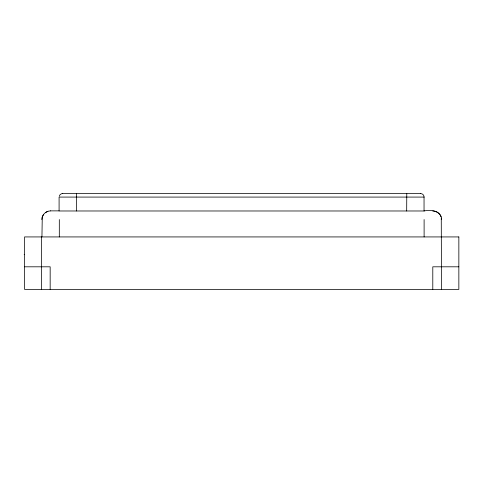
<?xml version="1.0" encoding="UTF-8"?>
<svg xmlns="http://www.w3.org/2000/svg" width="483" height="483" viewBox="0 0 483 483"><rect width="100%" height="100%" fill="white"/><g stroke="black" fill="none" stroke-linecap="round" stroke-linejoin="round"><path stroke-width="0.72" d="M41.786 219.56C41.798 214.844 45.921 210.817 50.624 210.872M42.256 217.543L41.936 236.93M42.365 216.873L43.597 214.452M406.783 193.611L406.674 210.98M45.517 212.532L47.938 211.294M62.579 193.611L420.711 193.611M424.195 197.082L59.089 197.082L59.089 210.98L424.195 210.98M50.498 210.872L59.029 210.872M424.388 210.872C431.005 209.719 441.54 210.745 441.631 219.56M24.15 254.475L24.567 254.475M24.567 266.809L50.166 266.809L50.166 289.389M458.85 266.809L432.792 266.809L432.792 289.389M432.792 210.872C436.481 210.938 439.85 213.383 441.051 216.873M76.501 193.611L76.616 210.98M441.269 218.213L441.48 289.389M424.11 219.56L424.11 236.93M424.044 210.98L424.044 197.082A3.357 3.351 0 0 0 420.566 193.611M59.312 219.56L59.312 236.93M41.484 236.93L41.484 289.389M59.337 196.17A3.357 3.351 0 0 1 60.955 194.039M61.371 193.84A3.357 3.351 0 0 1 62.718 193.611M458.85 236.93L24.567 236.93L24.567 289.389L458.85 289.389L458.85 236.93"/></g></svg>
